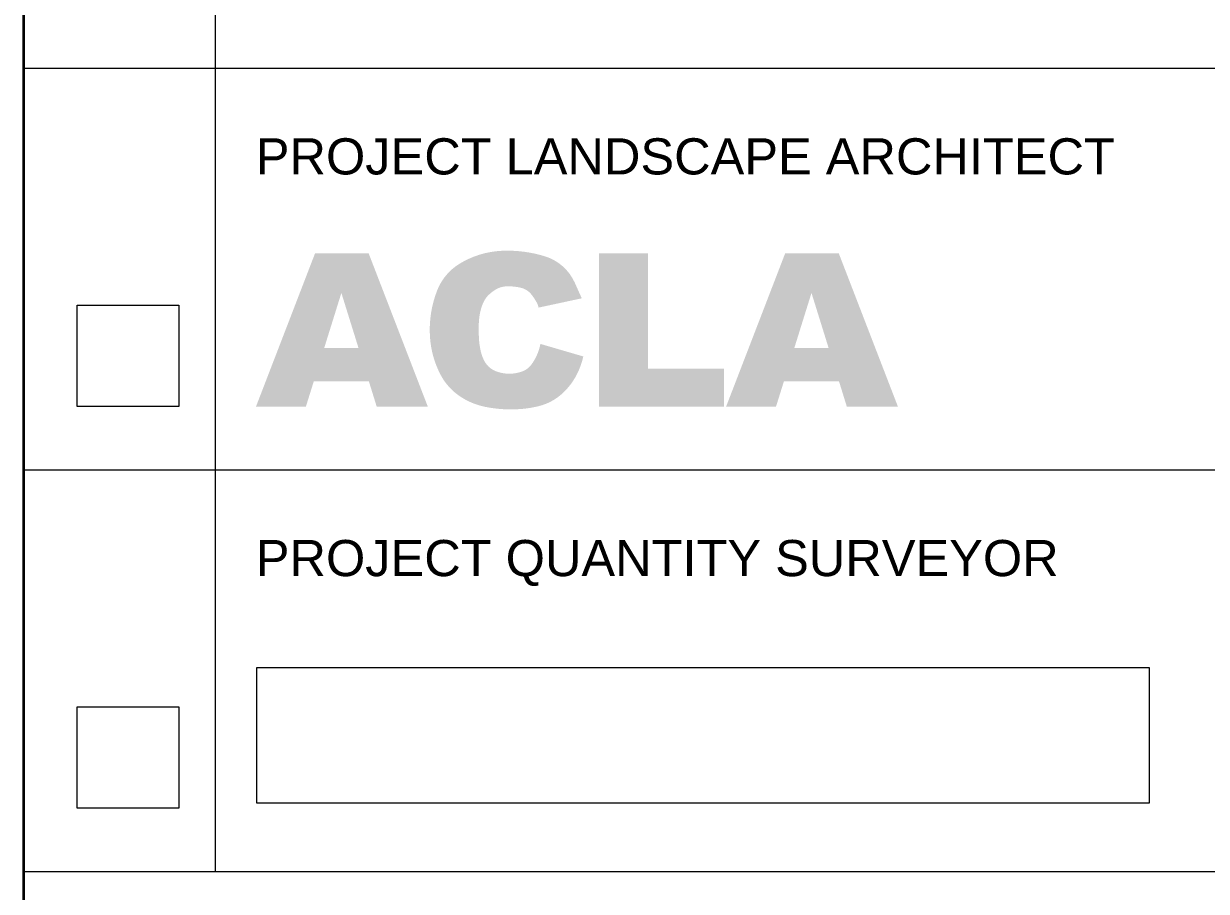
# Model space of a CAD drawing. Extents: x 0 to 840, y 0 to 594.
# Drawn here: x 732.7 to 791.6, y 183.1 to 226.3 of the extents above; entities that cross this region are included whole.
import ezdxf

# ---------------------------------------------------------------- set-up
doc = ezdxf.new("R2010")
doc.units = 0
doc.layers.get('0').update_dxf_attribs({"lineweight": 0})
doc.layers.add('00_Example', color=7, linetype='Continuous')
doc.layers.add('DW-TITLE', color=7, linetype='Continuous', lineweight=0)
doc.styles.add('Style-Arial', font='arial.ttf', dxfattribs={"width": 0.8})
picture_1 = doc.add_image_def('image1.jpg', size_in_pixel=(3114, 474))

# ---------------------------------------------------------------- blocks, each defined once
blk = doc.blocks.new('A$C76D60833')
image = blk.add_image(picture_1, insert=(2.073, -16.599), size_in_units=(44.388, 6.757))
image.dxf.flags = 7

msp = doc.modelspace()

# ---------------------------------------------------------------- hatches: boundary and pattern name
h = msp.add_hatch(color=256)
h.dxf.hatch_style = 1
h.paths.add_polyline_path([(773.289, 214.85), (770.627, 214.85), (767.684, 207.209), (770.167, 207.209), (770.562, 208.472), (773.302, 208.472), (773.693, 207.209), (776.236, 207.209)])
h.paths.add_polyline_path([(771.934, 212.871), (772.788, 210.125), (771.077, 210.125)], flags=16)
h.paths.add_polyline_path([(767.588, 209.096), (763.8, 209.096), (763.8, 214.85), (761.365, 214.85), (761.365, 207.209), (767.588, 207.209)])
h.paths.add_polyline_path([(760.58, 209.709), (758.445, 210.333, -0.110767), (757.998, 209.307, -0.147383), (757.544, 208.965, -0.085417), (756.921, 208.85, -0.09467), (756.232, 208.972, -0.179178), (755.664, 209.469, -0.067093), (755.48, 209.953, -0.043234), (755.387, 210.603, -0.020979), (755.377, 211.296, -0.036606), (755.431, 211.826, -0.06802), (755.627, 212.438, -0.092285), (755.872, 212.774, -0.043619), (756.176, 213.015, -0.140378), (756.768, 213.2, -0.061454), (757.46, 213.132, -0.175235), (758.005, 212.785, -0.035777), (758.256, 212.404, -0.078493), (758.354, 212.142), (760.502, 212.604), (760.157, 213.378, 0.216664), (758.666, 214.697, 0.086382), (756.511, 214.969, 0.128039), (754.398, 214.311, 0.162045), (753.307, 212.998, 0.10965), (752.949, 210.677, 0.104764), (753.477, 208.797, 0.121703), (754.406, 207.748, 0.101873), (755.702, 207.199, 0.072029), (757.548, 207.099, 0.038479), (758.363, 207.236, 0.127476), (759.558, 207.885, 0.08577), (760.246, 208.793, 0.06437)])
h.paths.add_polyline_path([(749.895, 214.85), (749.186, 214.85), (748.551, 212.838), (749.395, 210.125), (747.694, 210.125), (747.173, 208.472), (749.908, 208.472), (750.3, 207.209), (752.843, 207.209)])
h.paths.add_polyline_path([(748.54, 212.871), (748.551, 212.838), (749.186, 214.85), (747.233, 214.85), (744.29, 207.209), (746.774, 207.209), (747.168, 208.472), (747.173, 208.472), (747.694, 210.125), (747.684, 210.125)])

# ---------------------------------------------------------------- linework, layer by layer
for p, q in [((735.395, 207.213), (735.395, 212.269)), ((735.395, 187.213), (735.395, 192.269))]:
    msp.add_line(p, q)
at = {"layer": 'DW-TITLE', "lineweight": 35}
msp.add_line((732.73, 586.937), (732.73, 7.063), dxfattribs=at)
at = {"layer": 'DW-TITLE'}
for p, q in [((742.268, 305.063), (742.268, 184.063)), ((732.73, 224.063), (832.73, 224.063)), ((735.395, 212.269), (740.451, 212.269)), ((740.451, 212.269), (740.451, 207.213)), ((740.451, 207.213), (735.395, 207.213)), ((732.73, 204.063), (832.73, 204.063)), ((735.395, 192.269), (740.451, 192.269)), ((740.451, 192.269), (740.451, 187.213)), ((740.451, 187.213), (735.395, 187.213)), ((732.73, 184.063), (832.73, 184.063))]:
    msp.add_line(p, q, dxfattribs=at)

# ---------------------------------------------------------------- block references
at = {"color": 253}
msp.add_blockref('A$C76D60833', (742.268, 204.063), dxfattribs=at)

# ---------------------------------------------------------------- texts
at = {"layer": '00_Example', "char_height": 1.8, "width": 98, "attachment_point": 1, "line_spacing_factor": 1.00667, "style": 'Style-Arial'}
for s, insert in [('{\\fSwis721 BT|b0|i0|c0|p34;\\W1;PROJECT LANDSCAPE ARCHITECT}', (744.282, 220.571)), ('{\\fSwis721 BT|b0|i0|c0|p34;\\W1;PROJECT QUANTITY SURVEYOR}', (744.282, 200.571))]:
    msp.add_mtext(s, dxfattribs=dict(at, insert=insert))

doc.saveas('drawing.dxf')
